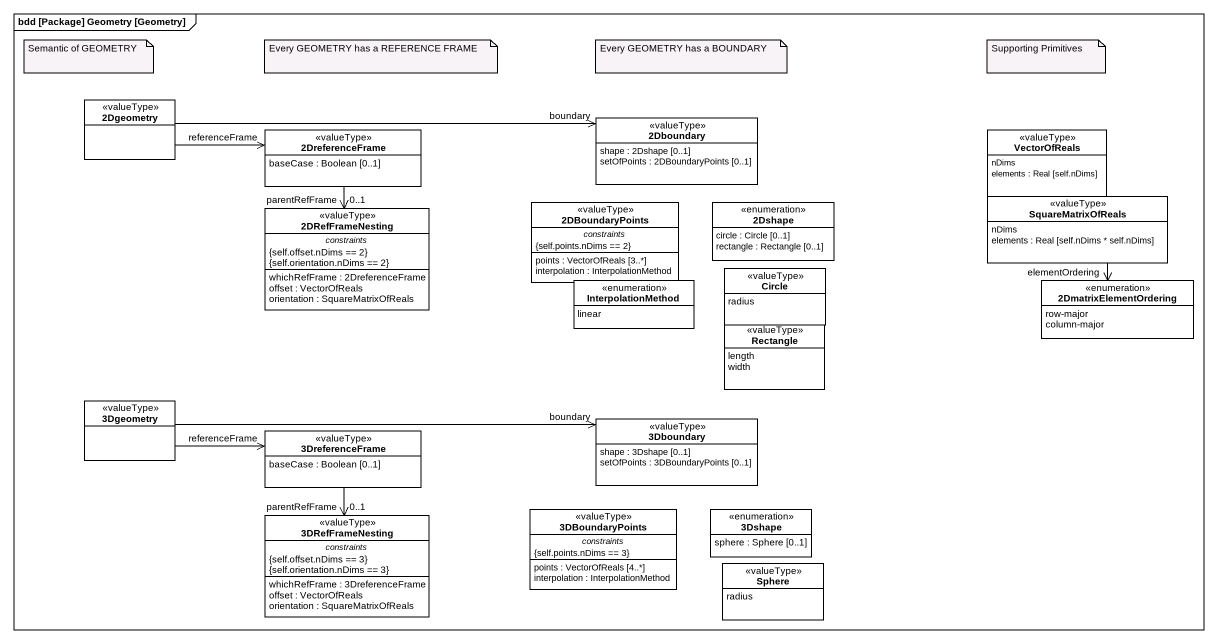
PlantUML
@startuml
mainframe bdd [Package] Geometry [Geometry]
hide circle
hide empty members
class "2Dgeometry" as c2Dgeometry <<valueType>> #FFFFFF
class "2DreferenceFrame" as c2DreferenceFrame <<valueType>> #FFFFFF {
  baseCase : Boolean [0..1]
}
class "2Dboundary" as c2Dboundary <<valueType>> #FFFFFF {
  shape : 2Dshape [0..1]
  setOfPoints : 2DBoundaryPoints [0..1]
}
class VectorOfReals <<valueType>> #FFFFFF {
  nDims
  elements : Real [self.nDims]
}
class "2DRefFrameNesting" as c2DRefFrameNesting <<valueType>> #FFFFFF {
  -- constraints --
  {self.offset.nDims == 2}
  {self.orientation.nDims == 2}
  --
  whichRefFrame : 2DreferenceFrame
  offset : VectorOfReals
  orientation : SquareMatrixOfReals
}
class "2DBoundaryPoints" as c2DBoundaryPoints <<valueType>> #FFFFFF {
  -- constraints --
  {self.points.nDims == 2}
  --
  points : VectorOfReals [3..*]
  interpolation : InterpolationMethod
}
enum "2Dshape" as e2Dshape #FFFFFF {
  circle : Circle [0..1]
  rectangle : Rectangle [0..1]
}
class SquareMatrixOfReals <<valueType>> #FFFFFF {
  nDims
  elements : Real [self.nDims * self.nDims]
}
class "Circle" as Circle_ <<valueType>> #FFFFFF {
  radius
}
enum InterpolationMethod #FFFFFF {
  linear
}
enum "2DmatrixElementOrdering" as e2DmatrixElementOrdering #FFFFFF {
  row-major
  column-major
}
class "Rectangle" as Rectangle_ <<valueType>> #FFFFFF {
  length
  width
}
class "3Dgeometry" as c3Dgeometry <<valueType>> #FFFFFF
class "3Dboundary" as c3Dboundary <<valueType>> #FFFFFF {
  shape : 3Dshape [0..1]
  setOfPoints : 3DBoundaryPoints [0..1]
}
class "3DreferenceFrame" as c3DreferenceFrame <<valueType>> #FFFFFF {
  baseCase : Boolean [0..1]
}
class "3DRefFrameNesting" as c3DRefFrameNesting <<valueType>> #FFFFFF {
  -- constraints --
  {self.offset.nDims == 3}
  {self.orientation.nDims == 3}
  --
  whichRefFrame : 3DreferenceFrame
  offset : VectorOfReals
  orientation : SquareMatrixOfReals
}
class "3DBoundaryPoints" as c3DBoundaryPoints <<valueType>> #FFFFFF {
  -- constraints --
  {self.points.nDims == 3}
  --
  points : VectorOfReals [4..*]
  interpolation : InterpolationMethod
}
enum "3Dshape" as e3Dshape #FFFFFF {
  sphere : Sphere [0..1]
}
class Sphere <<valueType>> #FFFFFF {
  radius
}
c2DreferenceFrame "referenceFrame" <-left- c2Dgeometry
c2Dboundary "boundary" <-left- c2Dgeometry
c2DRefFrameNesting "parentRefFrame\n0..1" <-up- c2DreferenceFrame
e2DmatrixElementOrdering "elementOrdering" <-up- SquareMatrixOfReals
c3Dboundary "boundary" <-left- c3Dgeometry
c3DreferenceFrame "referenceFrame" <-left- c3Dgeometry
c3DRefFrameNesting "parentRefFrame\n0..1" <-up- c3DreferenceFrame
note as N1
  Semantic of GEOMETRY
end note
note as N2
  Every GEOMETRY has a REFERENCE FRAME
end note
note as N3
  Every GEOMETRY has a BOUNDARY
end note
note as N4
  Supporting Primitives
end note
@enduml
